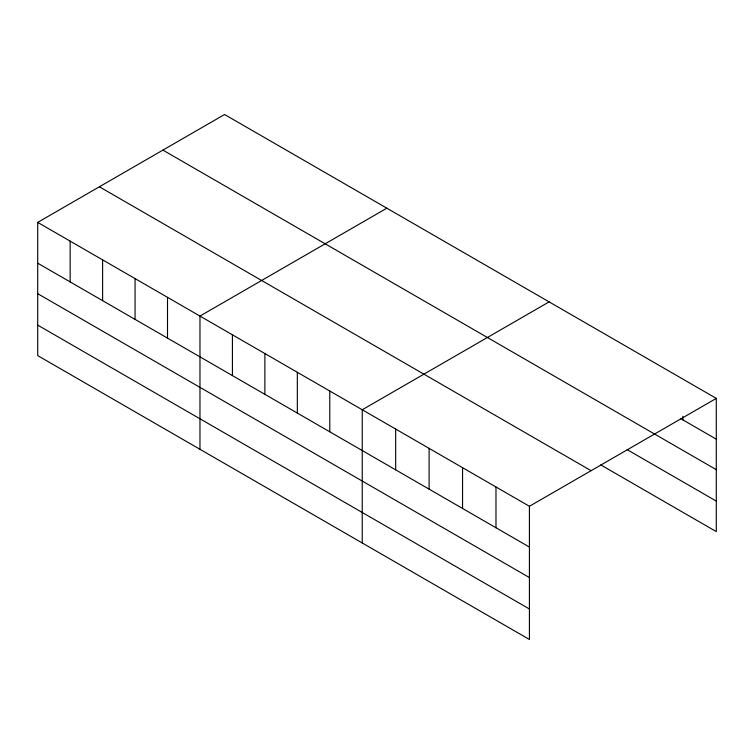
<?xml version="1.0" encoding="UTF-8"?>
<svg xmlns="http://www.w3.org/2000/svg" width="754" height="754" viewBox="0 0 754 754"><rect width="100%" height="100%" fill="white"/><g stroke="black" fill="none" stroke-linecap="round" stroke-linejoin="round"><path stroke-width="1.13" d="M37.7 222.392L529.421 506.283L529.421 639.496L37.7 355.605L37.7 222.392L224.579 114.504L716.3 398.395L716.3 531.608L600.787 464.916M386.849 208.189L199.97 316.077L199.97 449.29M549.11 301.873L362.24 409.761L362.24 542.974M529.421 506.283L716.3 398.395M680.834 418.696L716.3 439.177M162.911 150.103L716.3 469.676M627.13 449.629L716.3 501.108M99.368 186.785L591.089 470.684M37.7 263.174L529.421 547.065M37.7 293.674L529.421 577.573M37.7 325.106L529.421 608.996M682.86 416.378L682.86 419.874M495.981 486.98L495.981 527.762M462.551 467.678L462.551 508.46M429.111 448.376L429.111 489.158M395.671 429.064L395.671 469.846M329.781 391.024L329.781 431.806M297.33 372.288L297.33 413.069M264.88 353.551L264.88 394.333M232.421 334.814L232.421 375.596M167.511 297.34L167.511 338.122M135.06 278.603L135.06 319.385M102.61 259.866L102.61 300.648M70.15 241.129L70.15 281.911"/></g></svg>
